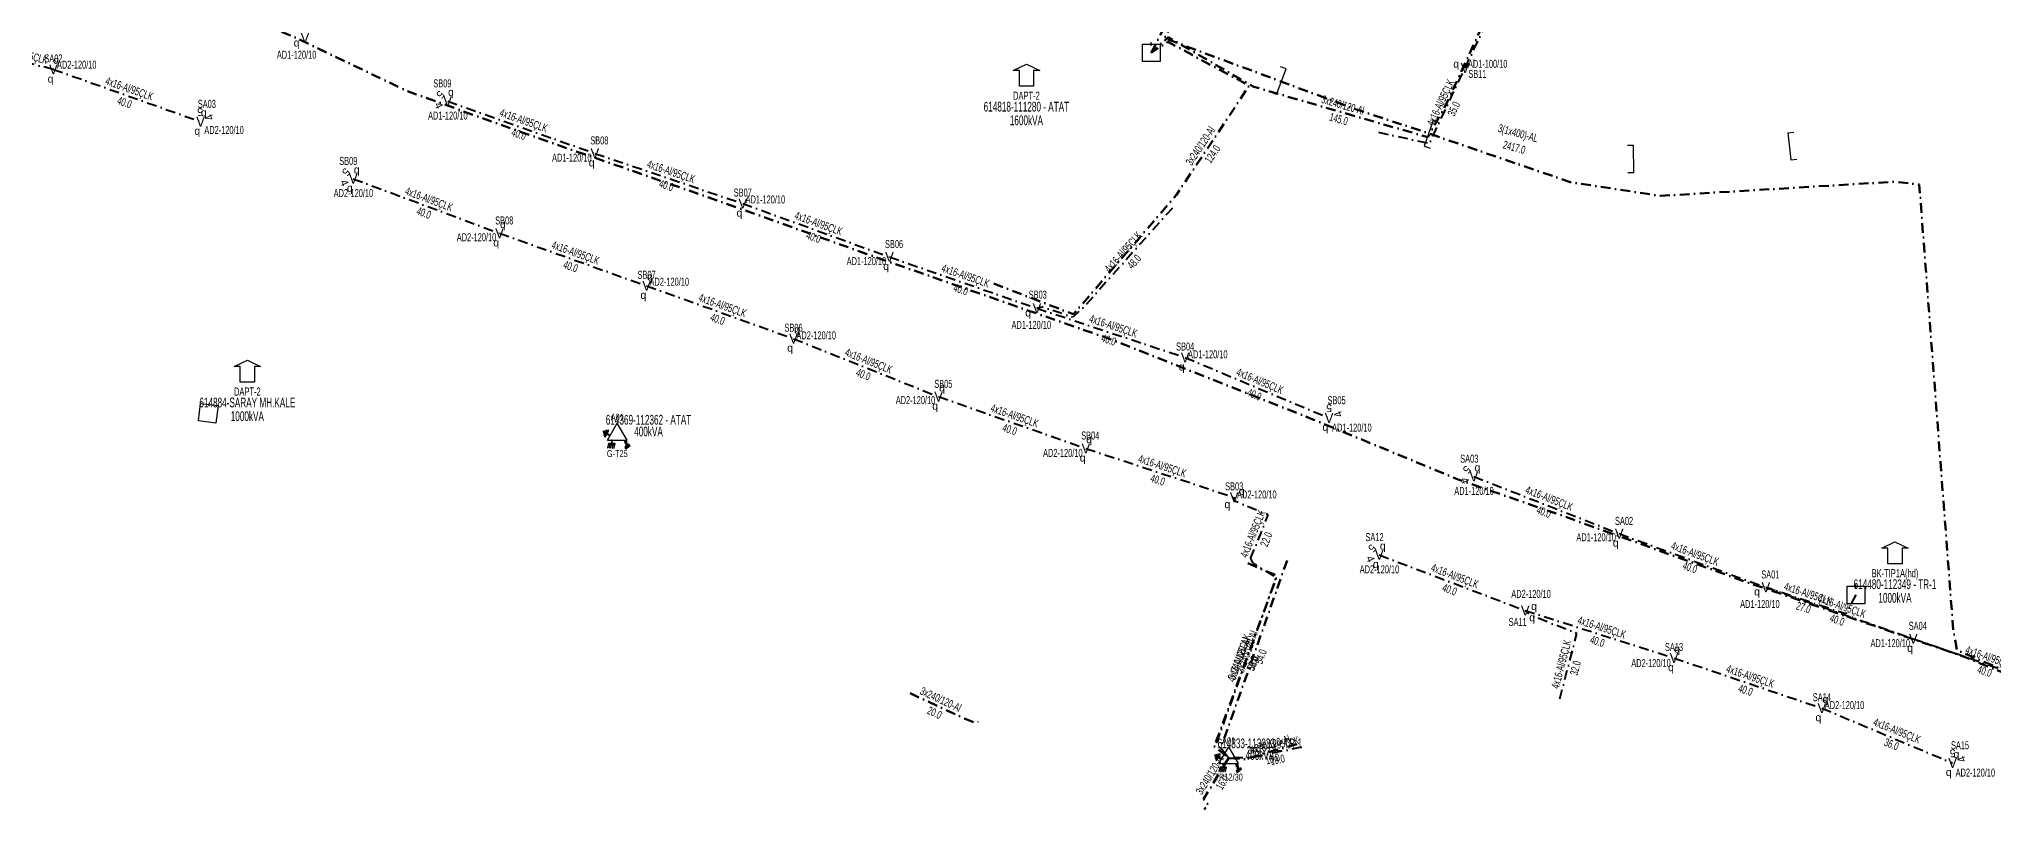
# Model space of a CAD drawing. Header units: millimetres. Extents: x 407682 to 413427, y 4045444 to 4048063.
# Drawn here: x 409555 to 410055, y 4046397 to 4046597 of the extents above; entities that cross this region are included whole.
import ezdxf
from ezdxf.enums import TextEntityAlignment as Align

# ---------------------------------------------------------------- set-up
doc = ezdxf.new("R2010")
doc.units = ezdxf.units.MM
doc.linetypes.add('DASHDOT', pattern=[5, 2.5, -1.25, 0, -1.25])
for name, color, linetype, lineweight in [('DIREK_AYD_YENI', 152, 'Continuous', 25), ('HAT_ABH_YERALTI_YENI', 6, 'DASHDOT', 80), ('HAT_AYD_YERALTI_YENI', 4, 'DASHDOT', 40), ('HAT_BOX_YERALTI_YENI', 5, 'DASHDOT', 50), ('TRAFO_MEVCUT', 5, 'Continuous', 30), ('TRAFO_TADILAT_BYSK', 5, 'Continuous', 30)]:
    doc.layers.add(name, color=color, linetype=linetype, lineweight=lineweight)
doc.layers.add('NIA_OG', color=6, linetype='Continuous')
doc.styles.add('Direk', font='B_CAD')
doc.styles.get("Standard").update_dxf_attribs({"font": 'Arial'})

# ---------------------------------------------------------------- blocks, each defined once
blk = doc.blocks.new('OG_NIA', base_point=(-43.6726, 128.9236))
at = {"layer": 'NIA_OG'}
for p, q in [((-43.672618, 132.403582), (-45.232618, 132.403582)), ((-43.672618, 125.443582), (-43.672618, 132.403582)), ((-43.672618, 125.443582), (-45.232618, 125.443582))]:
    blk.add_line(p, q, dxfattribs=at)
blk = doc.blocks.new('MEV_BINA_KARE')
at = {"layer": 'TRAFO_MEVCUT', "linetype": 'Continuous'}
for p, q in [((-2.25, -2.25), (-2.25, 2.25)), ((-2.25, 2.25), (2.25, 2.25)), ((0, 1.8), (0, 2.7)), ((2.25, 2.25), (2.25, -2.25)), ((2.25, -2.25), (-2.25, -2.25))]:
    blk.add_line(p, q, dxfattribs=at)
blk = doc.blocks.new('MEV_BETKOSK')
at = {"layer": 'TRAFO_MEVCUT', "linetype": 'Continuous'}
for p, q in [((-3.4, 2), (0, 3.6)), ((-1.8, 2), (-3.4, 2)), ((-1.8, -2), (-1.8, 2)), ((0, 3.6), (3.4, 2)), ((3.4, 2), (1.8, 2)), ((1.8, 2), (1.8, -2)), ((1.8, -2), (-1.8, -2))]:
    blk.add_line(p, q, dxfattribs=at)
blk = doc.blocks.new('MEV_DAPT')
at = {"layer": 'TRAFO_MEVCUT', "linetype": 'Continuous'}
for p, q in [((-3.4, 2), (0, 3.6)), ((-1.8, 2), (-3.4, 2)), ((-1.8, -2), (-1.8, 2)), ((0, 3.6), (3.4, 2)), ((3.4, 2), (1.8, 2)), ((1.8, 2), (1.8, -2)), ((1.8, -2), (-1.8, -2))]:
    blk.add_line(p, q, dxfattribs=at)
blk = doc.blocks.new('MEV_DIREK')
h = blk.add_hatch(color=32)
h.paths.add_polyline_path([(-2.14, 0.97), (-2.35, 1.09), (-3.31, -0.55), (-3.09, -0.67), (-2.67, 0.06), (-1.89, -0.39), (-1.79, -0.22), (-2.56, 0.23)])
h.paths.add_polyline_path([(-3.46, -0.17), (-3.33, -0.25), (-2.61, 0.99), (-2.74, 1.06)])
h.paths.add_polyline_path([(-3.54, 0.29), (-3.41, 0.22), (-3.05, 0.82), (-3.18, 0.9)])
h.paths.add_polyline_path([(-3.58, 0.81), (-3.66, 0.68), (-3.53, 0.61), (-3.45, 0.74)])
h.paths.add_polyline_path([(-1.51, -2.34), (-2.26, -2.33), (-2.52, -3.47), (-2.42, -3.47), (-2.21, -2.53), (-1.91, -2.54), (-2.12, -3.47), (-2.02, -3.47), (-1.81, -2.54), (-1.51, -2.54), (-1.72, -3.47), (-1.62, -3.48), (-1.41, -2.54), (-1.11, -2.54), (-1.32, -3.48), (-1.22, -3.48), (-1.01, -2.54), (-0.71, -2.55), (-0.92, -3.48), (-0.82, -3.48), (-0.56, -2.35), (-1.31, -2.34), (-1.31, -1.44), (-1.51, -1.44)])
at = {"layer": 'TRAFO_MEVCUT'}
for points in [[(2.35, -1.57), (2.12, -1.92), (2.08, -1.44), (1.94, -1.44), (2.01, -2.32), (2.25, -1.96), (2.31, -2.67), (2.1, -2.67), (2.39, -2.87), (2.4, -2.86), (2.64, -2.49), (2.45, -2.63)], [(2.35, -1.57), (2.12, -1.92), (2.08, -1.44), (1.94, -1.44), (2.01, -2.32), (2.25, -1.96), (2.31, -2.67), (2.1, -2.67), (2.39, -2.87), (1.98, -3.19), (2.2, -3.79), (2.26, -3.74), (2.08, -3.26), (2.26, -3.13), (2.44, -3.6), (2.49, -3.56), (2.32, -3.08), (2.49, -2.94), (2.67, -3.42), (2.73, -3.38), (2.55, -2.9), (2.73, -2.76), (2.91, -3.24), (2.97, -3.2), (2.79, -2.72), (2.97, -2.58), (3.15, -3.06), (3.21, -3.01), (2.98, -2.42), (2.4, -2.86), (2.64, -2.49), (2.45, -2.63)], [(2.97, -2.58), (3.15, -3.06), (3.21, -3.01), (2.98, -2.42), (2.4, -2.86), (2.64, -2.49), (2.45, -2.63), (2.35, -1.57), (2.12, -1.92), (2.08, -1.44), (1.94, -1.44), (2.01, -2.32), (2.25, -1.96), (2.31, -2.67), (2.1, -2.67), (2.39, -2.87), (1.98, -3.19), (2.2, -3.79), (2.26, -3.74), (2.08, -3.26), (2.26, -3.13), (2.44, -3.6), (2.49, -3.56), (2.32, -3.08), (2.49, -2.94), (2.67, -3.42), (2.73, -3.38), (2.55, -2.9), (2.73, -2.76), (2.91, -3.24), (2.97, -3.2), (2.79, -2.72)]]:
    blk.add_hatch(color=32, dxfattribs=at).paths.add_polyline_path(points)
at = {"layer": 'TRAFO_MEVCUT', "linetype": 'Continuous'}
for p, q in [((-2.5, -1.44), (0, 2.89)), ((2.5, -1.44), (0, 2.89)), ((-2.5, -1.44), (2.5, -1.44))]:
    blk.add_line(p, q, dxfattribs=at)
at = {"layer": 'TRAFO_MEVCUT', "color": 32, "flags": 128}
blk.add_lwpolyline([(1.94, -1.44), (2.08, -1.44), (2.12, -1.92), (2.35, -1.57), (2.45, -2.63), (2.64, -2.49), (2.4, -2.86), (2.98, -2.42), (3.21, -3.01), (3.15, -3.06), (2.97, -2.58), (2.79, -2.72), (2.97, -3.2), (2.91, -3.24), (2.73, -2.76), (2.55, -2.9), (2.73, -3.38), (2.67, -3.42), (2.49, -2.94), (2.32, -3.08), (2.49, -3.56), (2.44, -3.6), (2.26, -3.13), (2.08, -3.26), (2.26, -3.74), (2.2, -3.79), (1.98, -3.19), (2.39, -2.87), (2.1, -2.67), (2.31, -2.67), (2.25, -1.96), (2.01, -2.32), (1.94, -1.44)], dxfattribs=at)
at = {"layer": 'TRAFO_TADILAT_BYSK', "color": 32, "flags": 128}
for points in [[(-3.53, 0.61), (-3.45, 0.74), (-3.58, 0.81), (-3.66, 0.68), (-3.53, 0.61)], [(-3.41, 0.22), (-3.05, 0.82), (-3.18, 0.9), (-3.54, 0.29), (-3.41, 0.22)], [(-3.33, -0.25), (-2.61, 0.99), (-2.74, 1.06), (-3.46, -0.17), (-3.33, -0.25)], [(-1.79, -0.22), (-2.56, 0.23), (-2.14, 0.97), (-2.35, 1.09), (-3.31, -0.55), (-3.09, -0.67), (-2.67, 0.06), (-1.89, -0.39), (-1.79, -0.22)], [(-1.31, -1.44), (-1.51, -1.44), (-1.51, -2.34), (-2.26, -2.33), (-2.52, -3.47), (-2.42, -3.47), (-2.21, -2.53), (-1.91, -2.54), (-2.12, -3.47), (-2.02, -3.47), (-1.81, -2.54), (-1.51, -2.54), (-1.72, -3.47), (-1.62, -3.48), (-1.41, -2.54), (-1.11, -2.54), (-1.32, -3.48), (-1.22, -3.48), (-1.01, -2.54), (-0.71, -2.55), (-0.92, -3.48), (-0.82, -3.48), (-0.56, -2.35), (-1.31, -2.34), (-1.31, -1.44)]]:
    blk.add_lwpolyline(points, dxfattribs=at)

msp = doc.modelspace()

# ---------------------------------------------------------------- linework, layer by layer
at = {"layer": 'HAT_ABH_YERALTI_YENI', "flags": 128}
for points in [[(409477.614, 4047326.318), (409463.867131, 4047311.200562), (409448.400227, 4047322.628886), (409444.146828, 4047325.077812), (409402.026808, 4047285.838032), (409388.717667, 4047276.210142), (409359.972694, 4047240.244175), (409324.236814, 4047196.749089), (409322.425902, 4047174.096609), (409353.694655, 4047171.767039), (409384.371755, 4047165.999745), (409417.380314, 4047148.820569), (409419.002444, 4047141.422002), (409396.39833, 4047106.790011), (409377.112251, 4047082.319502), (409413.464184, 4047053.829198), (409427.943775, 4047045.23961), (409466.826773, 4047015.293417), (409485.233032, 4046995.291948), (409525.331532, 4046927.836955), (409556.357026, 4046874.000209), (409565.113549, 4046857.88885), (409558.487295, 4046844.88176), (409563.027506, 4046838.623632), (409597.723579, 4046812.205101), (409622.642823, 4046799.367915), (409653.603096, 4046786.62512), (409665.307589, 4046781.716784), (409695.290718, 4046763.805494), (409717.283839, 4046746.72071), (409755.996933, 4046714.284346), (409771.212774, 4046702.258923), (409797.382807, 4046679.131872), (409823.304956, 4046659.223661), (409861.669737, 4046641.803977), (409865.300115, 4046640.515074), (409842.881171, 4046597.354794), (409891.066395, 4046579.42261), (409909.132943, 4046573.439533), (409946.81968, 4046560.477739), (409969.930784, 4046556.958281), (410030.141065, 4046560.595415), (410036.213899, 4046559.891162), (410044.899599, 4046445.84143), (410045.884718, 4046440.561144), (410066.011922, 4046431.989959), (410126.413647, 4046410.047011), (410203.717659, 4046382.265313), (410231.359435, 4046375.043122), (410240.71042, 4046372.795141), (410257.975399, 4046368.50422), (410329.750227, 4046350.535383), (410364.032211, 4046346.93482), (410445.437006, 4046344.471155), (410544.837965, 4046345.839795), (410604.549005, 4046347.655169), (410628.178707, 4046365.598615), (410642.695665, 4046412.371978), (410667.865768, 4046502.105417), (410676.606298, 4046540.492999), (410682.341115, 4046560.377756), (410692.994093, 4046603.333826), (410739.733722, 4046591.210237), (410763.502339, 4046583.712753), (410760.1524, 4046576.693833), (410753.326, 4046568.981)], [(410762.319821, 4046583.220858), (410747.815091, 4046587.856228), (410718.418629, 4046596.109297), (410707.227002, 4046599.344624), (410693.544442, 4046602.146098), (410689.506812, 4046583.120325), (410684.089408, 4046561.311388), (410671.950829, 4046515.016596), (410662.213442, 4046477.433739), (410649.849811, 4046432.837488), (410637.849797, 4046389.638015), (410631.506328, 4046370.915595), (410628.867259, 4046365.267987), (410614.932972, 4046353.286611), (410604.821439, 4046346.389529), (410562.766848, 4046345.439464), (410520.25831, 4046344.611383), (410479.473502, 4046343.639197), (410453.976345, 4046343.016009), (410422.317571, 4046343.385683), (410385.859471, 4046344.916648), (410361.173035, 4046346.339748), (410335.005975, 4046348.553349), (410325.160318, 4046350.449929), (410295.074926, 4046357.892105), (410272.762676, 4046362.992458), (410272.20753, 4046363.203589), (410249.639791, 4046368.734023), (410226.261423, 4046374.569784), (410216.792442, 4046377.726111), (410205.75085, 4046380.400505), (410160.769061, 4046396.721909), (410124.698961, 4046409.408513), (410097.397324, 4046419.523776), (410071.345284, 4046429.344199), (410046.879247, 4046439.204584), (409991.66651, 4046458.127449), (409943.178255, 4046475.603015), (409918.085379, 4046484.313565), (409880.902484, 4046499.712176), (409829.012692, 4046520.239892), (409772.259704, 4046540.071307), (409725.817999, 4046556.648079), (409678.732391, 4046573.052777), (409648.795927, 4046583.839621), (409619.89495, 4046597.665706), (409615.791725, 4046599.360516), (409605.801263, 4046599.182115), (409562.573262, 4046613.622198), (409539.291919, 4046621.293445), (409530.282664, 4046594.35488), (409525.465834, 4046589.44885), (409524.347, 4046588.662)]]:
    msp.add_lwpolyline(points, dxfattribs=at)
at = {"layer": 'HAT_AYD_YERALTI_YENI', "flags": 128}
for points in [[(409919.851866, 4046589.711508), (409936.214658, 4046624.008141)], [(409558.257, 4046589.362), (409541.942226, 4046593.476567), (409539.372, 4046591.427)], [(409558.257, 4046589.362), (409595.948135, 4046575.96878)], [(409897.709, 4046573.24), (409910.714318, 4046570.39304), (409919.851866, 4046589.711508)], [(409659.249509, 4046581.216819), (409696.952563, 4046567.857189)], [(409696.952563, 4046567.857189), (409734.830696, 4046555.002343)], [(409635.065541, 4046561.357595), (409672.542749, 4046547.376935)], [(409734.830696, 4046555.002343), (409772.416195, 4046541.315478)], [(409844.881362, 4046553.839631), (409822.497858, 4046528.835647), (409819.361514, 4046525.871157), (409811.628062, 4046528.491938), (409810.194101, 4046528.169003)], [(409672.542749, 4046547.376935), (409710.216028, 4046533.933568)], [(409772.416195, 4046541.315478), (409810.194101, 4046528.169003)], [(409710.216028, 4046533.933568), (409747.848402, 4046520.37612)], [(409810.194101, 4046528.169003), (409848.154716, 4046515.559813)], [(409747.848402, 4046520.37612), (409784.993579, 4046505.535776)], [(409848.154716, 4046515.559813), (409885.029084, 4046500.058813)], [(409784.993579, 4046505.535776), (409822.727537, 4046492.263683)], [(409822.727537, 4046492.263683), (409860.71998, 4046479.75072)], [(409922.118459, 4046485.079551), (409959.341094, 4046470.434571)], [(409864.939, 4046464.059), (409869.446376, 4046475.268903), (409860.853651, 4046478.748956), (409860.71998, 4046479.75072)], [(409959.341094, 4046470.434571), (409996.904, 4046456.685)], [(409864.939, 4046464.059), (409865.460029, 4046462.862679), (409871.440957, 4046459.279392), (409856.113688, 4046416.675447), (409859.314, 4046412.977)], [(409897.895729, 4046464.987126), (409935.274755, 4046450.746044)], [(410019.984, 4046454.741), (410017.36657, 4046449.87134), (409996.904, 4046456.685)], [(409996.904, 4046456.685), (410034.67657, 4046443.523202)], [(409935.274755, 4046450.746044), (409973.379981, 4046438.58086)], [(409944.094, 4046428.123), (409948.526558, 4046444.879793), (409936.281926, 4046449.691719), (409935.274755, 4046450.746044)], [(410034.67657, 4046443.523202), (410072.470271, 4046430.422203)], [(409973.379981, 4046438.58086), (410011.256049, 4046425.719931)], [(410011.256049, 4046425.719931), (410044.735, 4046411.681)], [(409877.937, 4046415.78), (409864.921254, 4046412.967267), (409859.314, 4046412.977)]]:
    msp.add_lwpolyline(points, dxfattribs=at)
at = {"layer": 'HAT_BOX_YERALTI_YENI', "flags": 128}
for points in [[(409839.492, 4046593.608), (409863.675402, 4046641.497757), (409823.412809, 4046659.951446), (409822.386185, 4046661.809351)], [(409939.078502, 4046632.711416), (409915.030266, 4046580.430182), (409910.312611, 4046571.998106), (409865.732816, 4046584.902783), (409843.84165, 4046597.579141), (409839.492, 4046593.608)], [(409799.160098, 4046534.493591), (409819.525046, 4046526.625881), (409845.928408, 4046557.221669), (409861.276233, 4046580.193597), (409864.495898, 4046585.207829), (409843.752812, 4046596.397483), (409839.492, 4046593.608)], [(409864.23, 4046462.855), (409871.716815, 4046459.655857), (409855.636715, 4046415.960378), (409859.314, 4046412.977)], [(409874.298, 4046463.585), (409857.302405, 4046415.551357), (409859.314, 4046412.977)], [(409777.712, 4046429.549), (409791.802938, 4046423.014298), (409794.296484, 4046421.990163), (409795.518, 4046422.412)], [(409876.803, 4046416.498), (409863.273732, 4046412.655574), (409859.314, 4046412.977)], [(409859.314, 4046412.977), (409852.861174, 4046402.428658), (409854.140453, 4046400.998877), (409853.026475, 4046399.817142)]]:
    msp.add_lwpolyline(points, dxfattribs=at)

# ---------------------------------------------------------------- block references
at = {"layer": 'NIA_OG'}
for p, rotation in [((409872.804043, 4046586.218965), 339.587194), ((409910.534865, 4046572.957362), 161.020105), ((410002.893782, 4046569.669862), 186.255382), ((409963.068779, 4046566.380159), 0.5088689999999999)]:
    msp.add_blockref('OG_NIA', p, dxfattribs=dict(at, rotation=rotation))
at = {"layer": 'TRAFO_MEVCUT'}
for name, p in [('MEV_BINA_KARE', (409839.492, 4046593.608)), ('MEV_BINA_KARE', (409839.492, 4046593.608)), ('MEV_DAPT', (409807.493141, 4046587.06655)), ('MEV_DAPT', (409807.493141, 4046587.06655)), ('MEV_DAPT', (409607.935, 4046511.279)), ('MEV_DAPT', (409607.935, 4046511.279)), ('MEV_DIREK', (409702.7, 4046495.857)), ('MEV_DIREK', (409702.7, 4046495.857)), ('MEV_BETKOSK', (410029.984, 4046464.741)), ('MEV_BETKOSK', (410029.984, 4046464.741)), ('MEV_BINA_KARE', (410019.984, 4046454.741)), ('MEV_BINA_KARE', (410019.984, 4046454.741)), ('MEV_DIREK', (409859.314, 4046412.977)), ('MEV_DIREK', (409859.314, 4046412.977))]:
    msp.add_blockref(name, p, dxfattribs=at)
at = {"layer": 'TRAFO_MEVCUT', "rotation": 353.14115}
msp.add_blockref('MEV_BINA_KARE', (409597.935, 4046501.279), dxfattribs=at)
msp.add_blockref('MEV_BINA_KARE', (409597.935, 4046501.279), dxfattribs=at)

# ---------------------------------------------------------------- texts
at = {"layer": 'DIREK_AYD_YENI', "color": 4, "style": 'Direk'}
for p in [(409620.542779, 4046596.206829), (409557.531978, 4046586.96944), (409917.593711, 4046590.784231), (409660.084486, 4046583.57326), (409595.111059, 4046573.613084), (409635.939332, 4046563.69992), (409696.133342, 4046565.495224), (409734.001217, 4046552.643961), (409671.685727, 4046545.028422), (409771.577631, 4046538.960311), (409709.372251, 4046531.580264), (409807.947415, 4046527.073777), (409746.96084, 4046518.038978), (409847.275617, 4046513.219475), (409784.114873, 4046503.19529), (409884.060272, 4046497.754165), (409821.921713, 4046489.897114), (409923.03377, 4046487.405966), (409858.96699, 4046477.969615), (409898.785796, 4046467.323315), (409958.453703, 4046468.097363), (409994.640425, 4046455.625076), (409937.511963, 4046451.86311), (410033.855858, 4046441.161755), (409972.597883, 4046436.206345), (410010.370217, 4046423.382133), (410043.76822, 4046409.375499)]:
    msp.add_text('q', height=2, dxfattribs=at).set_placement(p, align=Align.MIDDLE_CENTER)
at = {"layer": 'DIREK_AYD_YENI', "style": 'Direk'}
for p in [(409622.7, 4046597.469), (409558.257, 4046589.362), (409919.851866, 4046589.711508), (409659.249509, 4046581.216819), (409595.948135, 4046575.96878), (409696.952563, 4046567.857189), (409635.065541, 4046561.357595), (409734.830696, 4046555.002343), (409672.542749, 4046547.376935), (409772.416195, 4046541.315478), (409710.216028, 4046533.933568), (409810.194101, 4046528.169003), (409747.848402, 4046520.37612), (409848.154716, 4046515.559813), (409784.993579, 4046505.535776), (409885.029084, 4046500.058813), (409822.727537, 4046492.263683), (409922.118459, 4046485.079551), (409860.71998, 4046479.75072), (409959.341094, 4046470.434571), (409897.895729, 4046464.987126), (409996.904, 4046456.685), (409935.274755, 4046450.746044), (410034.67657, 4046443.523202), (409973.379981, 4046438.58086), (410011.256049, 4046425.719931), (410044.735, 4046411.681)]:
    msp.add_text('V', height=2.5, dxfattribs=at).set_placement(p, align=Align.MIDDLE_CENTER)
at = {"layer": 'DIREK_AYD_YENI', "width": 0.53}
for s, p in [('SA02', (409558.262935, 4046592.172196)), ('AD2-120/10', (409564.22976, 4046590.561352)), ('AD1-120/10', (409620.550396, 4046593.112277)), ('AD1-100/10', (409925.654598, 4046590.786634)), ('SB09', (409657.899054, 4046585.777015)), ('SB11', (409923.013283, 4046588.209695)), ('SA03', (409597.569156, 4046580.530256)), ('AD1-120/10', (409659.287071, 4046577.531943)), ('AD2-120/10', (409601.971492, 4046573.828432)), ('SB08', (409698.099472, 4046571.16394)), ('SB09', (409633.79663, 4046565.917791)), ('AD1-120/10', (409691.050731, 4046566.740469)), ('AD2-120/10', (409635.103103, 4046557.672719)), ('SB07', (409734.83112, 4046557.812539)), ('AD1-120/10', (409740.633492, 4046556.03997)), ('SB08', (409673.742581, 4046550.664853)), ('AD2-120/10', (409666.640077, 4046546.363974)), ('AD1-120/10', (409766.513523, 4046540.254488)), ('SB06', (409773.590183, 4046544.612711)), ('SB07', (409710.216452, 4046536.743764)), ('AD2-120/10', (409716.018824, 4046534.972809)), ('SB03', (409810.392404, 4046531.663381)), ('SB06', (409747.849165, 4046523.186316)), ('AD2-120/10', (409753.651198, 4046521.243023)), ('AD1-120/10', (409808.749094, 4046523.919737)), ('SB04', (409848.157345, 4046518.370009)), ('AD1-120/10', (409853.957512, 4046516.363767)), ('SB05', (409786.223768, 4046508.812456)), ('AD2-120/10', (409779.090907, 4046504.635216)), ('SB05', (409886.94681, 4046504.616619)), ('SB04', (409823.85569, 4046495.57688)), ('AD1-120/10', (409890.864136, 4046497.605913)), ('AD2-120/10', (409816.826498, 4046491.124523)), ('SA03', (409920.937441, 4046489.641027)), ('SB03', (409860.720404, 4046482.562196)), ('AD2-120/10', (409866.522776, 4046480.471987)), ('AD1-120/10', (409922.156021, 4046481.394675)), ('SA02', (409960.58344, 4046473.706661)), ('SA12', (409896.667549, 4046469.547322)), ('AD1-120/10', (409953.438422, 4046469.520242)), ('AD2-120/10', (409897.933291, 4046461.30225)), ('SA01', (409998.058538, 4046459.989095)), ('AD2-120/10', (409936.765147, 4046455.00644)), ('AD1-120/10', (409995.379233, 4046452.416578)), ('SA11', (409933.33873, 4046447.830258)), ('SA04', (410035.825568, 4046446.829227)), ('SA13', (409973.380405, 4046441.392336)), ('AD1-120/10', (410028.775491, 4046442.385032)), ('AD2-120/10', (409967.490829, 4046437.29324)), ('SA14', (410011.258678, 4046428.530127)), ('AD2-120/10', (410017.058845, 4046426.521701)), ('SA15', (410046.647875, 4046416.238981)), ('AD2-120/10', (410050.573179, 4046409.232841))]:
    msp.add_text(s, height=2.05, dxfattribs=at).set_placement(p, align=Align.MIDDLE_CENTER)
at = {"layer": 'DIREK_AYD_YENI', "color": 4, "linetype": 'Continuous', "lineweight": 20, "style": 'Direk'}
for p in [(409558.982022, 4046591.75456), (409596.785211, 4046578.324476), (409634.19175, 4046559.015269), (409673.399772, 4046549.725448), (409711.059804, 4046536.286873), (409748.735963, 4046522.713263), (409785.872285, 4046507.876262), (409823.53336, 4046494.630252), (409862.643884, 4046481.347152), (409897.005661, 4046462.650937), (409937.042522, 4046448.978277), (409974.16208, 4046440.955375), (410012.141881, 4046428.05773), (410045.70178, 4046413.986501)]:
    msp.add_text('q', height=2, dxfattribs=at).set_placement(p, align=Align.MIDDLE_CENTER)
at = {"layer": 'DIREK_AYD_YENI', "color": 32, "style": 'Direk'}
for s, rotation, p in [('5', 227.988825, (409657.391973, 4046582.890008)), ('5', 182.93777, (409595.820007, 4046578.465495)), ('4', 115.437771, (409598.205766, 4046577.042607)), ('4', 295.488824, (409656.992836, 4046580.140981)), ('5', 227.042257, (409633.2359, 4046563.061242)), ('4', 294.542257, (409632.791403, 4046560.319184)), ('5', 179.699416, (409885.0422, 4046502.558779)), ('4', 112.199416, (409887.34377, 4046501.003392)), ('5', 226.023199, (409920.319406, 4046486.815468)), ('4', 293.523198, (409919.826212, 4046484.08175)), ('5', 226.643599, (409896.077986, 4046466.703462)), ('4', 294.143598, (409895.614421, 4046463.964564)), ('5', 179.749939, (410044.745911, 4046414.180976)), ('4', 112.24994, (410047.048852, 4046412.627619))]:
    msp.add_text(s, height=2, rotation=rotation, dxfattribs=at).set_placement(p, align=Align.MIDDLE_CENTER)
at = {"layer": 'HAT_ABH_YERALTI_YENI', "lineweight": 30, "width": 0.53}
msp.add_text('3(1x400)-AL', height=2.05, rotation=344.644245, dxfattribs=at).set_placement((409933.183322, 4046572.039042), align=Align.CENTER)
msp.add_text('2417.0', height=2.05, rotation=344.644245, dxfattribs=at).set_placement((409932.733143, 4046570.399732), align=Align.TOP_CENTER)
at = {"layer": 'HAT_AYD_YERALTI_YENI', "lineweight": 30, "width": 0.53}
for rotation, p in [(345.845244, (409550.307473, 4046592.243477)), (340.43777, (409577.387173, 4046583.466327)), (64.686062, (409914.51471, 4046580.415715)), (340.488823, (409678.384928, 4046575.338194)), (341.254134, (409716.164795, 4046562.234676)), (339.542255, (409654.101234, 4046555.163656)), (339.990763, (409753.914291, 4046548.957602)), (408.165175, (409833.0563, 4046541.904577)), (340.361521, (409691.66506, 4046541.455809)), (340.812423, (409791.58451, 4046535.545021)), (340.187925, (409729.320311, 4046527.954532)), (341.625316, (409829.442354, 4046522.671071)), (338.222166, (409766.736348, 4046513.745283)), (337.199415, (409866.921297, 4046508.592894)), (340.621795, (409804.14259, 4046499.701576)), (341.770495, (409841.989659, 4046486.814541)), (338.523197, (409941.040982, 4046478.548042)), (68.095497, (409866.404052, 4046469.981053)), (339.8958, (409978.414644, 4046464.358209)), (339.143597, (409916.887865, 4046458.66089)), (341.582226, (410007.403765, 4046454.084846)), (340.789182, (410016.069973, 4046450.906768)), (342.294194, (409954.585878, 4046445.473188)), (430.213211, (409862.977507, 4046438.265162)), (75.183312, (409945.488542, 4046436.718765)), (340.881379, (410053.851817, 4046437.775819)), (341.244932, (409992.59131, 4046432.955262)), (338.000976, (410030.118256, 4046419.016227)), (372.194234, (409871.249584, 4046415.204455))]:
    msp.add_text('4x16-Al/95ÇLK', height=2.05, rotation=rotation, dxfattribs=at).set_placement(p, align=Align.CENTER)
for s, rotation, p in [('40.0', 340.43777, (409576.817962, 4046581.864454)), ('35.0', 64.686062, (409916.051474, 4046579.688833)), ('40.0', 340.488823, (409677.817144, 4046573.735814)), ('40.0', 341.254134, (409715.618464, 4046560.624856)), ('40.0', 339.542255, (409653.507056, 4046553.570874)), ('40.0', 339.990763, (409753.332599, 4046547.360219)), ('48.0', 408.165175, (409834.32292, 4046540.770701)), ('40.0', 340.361521, (409691.093717, 4046539.854694)), ('40.0', 340.812423, (409791.025785, 4046533.93946)), ('40.0', 340.187925, (409728.744119, 4046526.355156)), ('40.0', 341.625316, (409828.906463, 4046521.057745)), ('40.0', 338.222166, (409766.105633, 4046512.166613)), ('40.0', 337.199415, (409866.262504, 4046507.025733)), ('40.0', 340.621795, (409803.578526, 4046498.097883)), ('40.0', 341.770495, (409841.457858, 4046485.199862)), ('40.0', 338.523197, (409940.41857, 4046476.96608)), ('22.0', 68.095497, (409867.981324, 4046469.34685)), ('40.0', 339.8958, (409977.830306, 4046462.761791)), ('40.0', 339.143597, (409916.282619, 4046457.072281)), ('27.0', 341.582226, (410006.866661, 4046452.471923)), ('40.0', 340.789182, (410015.510597, 4046449.301434)), ('40.0', 342.294194, (409954.068858, 4046443.853716)), ('58.0', 430.213211, (409864.577138, 4046437.689677)), ('32.0', 75.183312, (409947.132015, 4046436.284028)), ('40.0', 340.881379, (410053.295025, 4046436.169586)), ('40.0', 341.244932, (409992.044721, 4046431.345529)), ('36.0', 338.000976, (410029.481452, 4046417.440004)), ('19.0', 372.194234, (409871.608669, 4046413.542812))]:
    msp.add_text(s, height=2.05, rotation=rotation, dxfattribs=at).set_placement(p, align=Align.TOP_CENTER)
at = {"layer": 'HAT_BOX_YERALTI_YENI', "lineweight": 30, "width": 0.53}
for rotation, p in [(343.855661, (409888.259063, 4046579.266924)), (56.252632, (409852.89555, 4046569.179835)), (429.796196, (409862.879065, 4046438.101674)), (430.514851, (409864.998884, 4046439.851707)), (335.12039, (409785.115075, 4046427.052764)), (375.854994, (409869.806143, 4046415.39445)), (418.544273, (409855.3625, 4046408.146393))]:
    msp.add_text('3x240/120-Al', height=2.05, rotation=rotation, dxfattribs=at).set_placement(p, align=Align.CENTER)
for s, rotation, p in [('145.0', 343.855661, (409887.786364, 4046577.633965)), ('124.0', 56.252632, (409854.309091, 4046568.235431)), ('59.0', 429.796196, (409864.474464, 4046437.514561)), ('54.0', 430.514851, (409866.601521, 4046439.28465)), ('20.0', 335.12039, (409784.399863, 4046425.510534)), ('18.0', 375.854994, (409870.270589, 4046413.759124)), ('16.0', 418.544273, (409856.812674, 4046407.259266))]:
    msp.add_text(s, height=2.05, rotation=rotation, dxfattribs=at).set_placement(p, align=Align.TOP_CENTER)
at = {"layer": 'TRAFO_MEVCUT', "width": 0.6}
for s, height, p in [('DAPT-2', 2.1, (409807.493141, 4046581.56655)), ('DAPT-2', 2.1, (409807.493141, 4046581.56655)), ('614818-111280 - ATAT', 2.5, (409807.493141, 4046578.56655)), ('614818-111280 - ATAT', 2.5, (409807.493141, 4046578.56655)), ('1600kVA', 2.5, (409807.493141, 4046575.06655)), ('1600kVA', 2.5, (409807.493141, 4046575.06655)), ('DAPT-2', 2.1, (409607.935, 4046505.779)), ('DAPT-2', 2.1, (409607.935, 4046505.779)), ('614884-SARAY MH.KALE', 2.5, (409607.935, 4046502.779)), ('614884-SARAY MH.KALE', 2.5, (409607.935, 4046502.779)), ('1000kVA', 2.5, (409607.935, 4046499.279)), ('1000kVA', 2.5, (409607.935, 4046499.279)), ('614369-112362 - ATAT', 2.5, (409710.7, 4046498.357)), ('614369-112362 - ATAT', 2.5, (409710.7, 4046498.357)), ('A01', 1.8, (409702.7, 4046499.357)), ('A01', 1.8, (409702.7, 4046499.357)), ('400kVA', 2.5, (409710.7, 4046495.357)), ('400kVA', 2.5, (409710.7, 4046495.357)), ('BK-TIP1A(hd)', 2.1, (410029.984, 4046459.241)), ('BK-TIP1A(hd)', 2.1, (410029.984, 4046459.241)), ('614480-112349 - TR-1', 2.5, (410029.984, 4046456.241)), ('614480-112349 - TR-1', 2.5, (410029.984, 4046456.241)), ('1000kVA', 2.5, (410029.984, 4046452.741)), ('1000kVA', 2.5, (410029.984, 4046452.741)), ('614833-113033 _ TR-1', 2.5, (409867.314, 4046415.477)), ('614833-113033 _ TR-1', 2.5, (409867.314, 4046415.477)), ('A01', 1.8, (409859.314, 4046416.477)), ('A01', 1.8, (409859.314, 4046416.477)), ('400kVA', 2.5, (409867.314, 4046412.477)), ('400kVA', 2.5, (409867.314, 4046412.477))]:
    msp.add_text(s, height=height, dxfattribs=at).set_placement(p, align=Align.CENTER)
for s, p in [('G-T25', (409702.7, 4046491.857)), ('G-T25', (409702.7, 4046491.857)), ('TR12/30', (409859.314, 4046408.977)), ('TR12/30', (409859.314, 4046408.977))]:
    msp.add_text(s, height=1.8, dxfattribs=at).set_placement(p, align=Align.TOP_CENTER)

doc.saveas('drawing.dxf')
